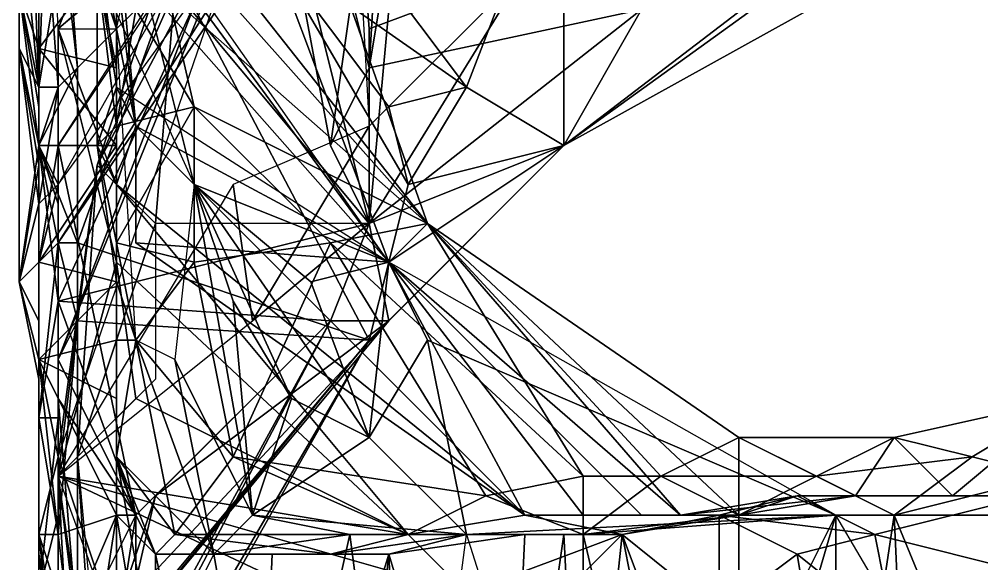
# Model space of a CAD drawing. Header units: metres. Extents: x -3.92 to 4.26, y -4.92 to 4.9.
# Drawn here: x -3.68 to -2.69, y -3.61 to -3.05 of the extents above; entities that cross this region are included whole.
import ezdxf

# ---------------------------------------------------------------- set-up
doc = ezdxf.new("R2010")
doc.units = ezdxf.units.M

msp = doc.modelspace()

# ---------------------------------------------------------------- linework, layer by layer
for points in [[(-3.68, -2.58, 0.1), (-3.66, -3.12, 0.3), (-3.64, -2.56, 0.2)], [(-3.66, -3.12, 0.3), (-3.66, -3.12, 0.38), (-3.64, -2.56, 0.2)], [(-3.66, -3.12, 0.38), (-3.66, -3.12, 0.46), (-3.64, -2.56, 0.2)], [(-3.66, -3.12, 0.46), (-3.62, -2.88, 0.82), (-3.64, -2.56, 0.2)], [(-3.68, -2.58, 0.1), (-3.66, -3.12, 0.18), (-3.66, -3.12, 0.3)], [(-3.68, -2.58, 0.02), (-3.66, -3.12, 0.08), (-3.68, -2.58, 0.1)], [(-3.68, -2.58, -0.2), (-3.66, -3.12, -0.08), (-3.68, -2.58, 0.02)], [(-3.68, -2.58, -0.28), (-3.64, -3.12, -0.24), (-3.68, -2.58, -0.2)], [(-3.68, -2.58, -0.44), (-3.64, -3.12, -0.36), (-3.68, -2.58, -0.28)], [(-3.68, -2.58, -0.52), (-3.64, -3.12, -0.48), (-3.68, -2.58, -0.44)], [(-3.68, -2.58, 0.1), (-3.66, -3.12, 0.08), (-3.66, -3.12, 0.18)], [(-3.68, -2.58, 0.02), (-3.66, -3.12), (-3.66, -3.12, 0.08)], [(-3.66, -3.12, -0.08), (-3.66, -3.12), (-3.68, -2.58, 0.02)], [(-3.68, -2.58, -0.2), (-3.64, -3.12, -0.16), (-3.66, -3.12, -0.08)], [(-3.64, -3.12, -0.24), (-3.64, -3.12, -0.16), (-3.68, -2.58, -0.2)], [(-3.68, -2.58, -0.28), (-3.64, -3.12, -0.36), (-3.64, -3.12, -0.24)], [(-3.68, -2.58, -0.44), (-3.64, -3.12, -0.48), (-3.64, -3.12, -0.36)], [(-3.68, -2.58, -0.52), (-3.62, -3.1, -0.6), (-3.64, -3.12, -0.48)], [(-3.68, -2.58, -0.52), (-3.68, -2.58, -0.6), (-3.62, -3.1, -0.6)], [(-3.68, -2.58, -0.6), (-3.66, -2.58, -0.68), (-3.62, -3.1, -0.6)], [(-3.66, -2.58, -0.68), (-3.52, -3, -0.84), (-3.62, -3.1, -0.6)], [(-3.64, -3.06, 0.82), (-3.66, -2.6, 1.18), (-3.5, -2.7, 0.98)], [(-3.48, -2.64, 1.88), (-3.26, -3.26, 1.84), (-3.58, -2.9, 1.72)], [(-3.56, -2.88, 1.9), (-3.26, -3.26, 1.84), (-3.48, -2.64, 1.88)], [(-3.48, -2.92, 0.76), (-3.64, -3.06, 0.82), (-3.5, -2.7, 0.98)], [(-3.58, -2.9, 1.24), (-3.58, -3.06, 1.22), (-3.5, -2.7, 0.98)], [(-3.32, -3.1, -0.62), (-3.34, -3.02, -0.6), (-3.26, -2.74, -0.34)], [(-3.32, -3.1, -0.62), (-3.26, -2.74, -0.26), (-3.3, -2.76, -0.18)], [(-3.26, -2.74, -0.26), (-3.32, -3.1, -0.62), (-3.26, -2.74, -0.34)], [(-3.36, -3.18, -0.6), (-3.3, -2.76, -0.18), (-3.42, -2.86, -0.08)], [(-3.32, -3.1, -0.62), (-3.3, -2.76, -0.18), (-3.36, -3.18, -0.6)], [(-3.64, -3.22, 0.42), (-3.32, -2.78, 0.5), (-3.64, -3.28, 0.52)], [(-3.3, -2.78, 0.58), (-3.64, -3.28, 0.52), (-3.32, -2.78, 0.5)], [(-3.64, -3.28, 0.52), (-3.3, -2.78, 0.58), (-3.64, -3.06, 0.82)], [(-3.32, -3.06, -0.7), (-3.34, -2.8, -0.54), (-3.32, -3.16, -0.68)], [(-3.34, -2.8, -0.54), (-3.32, -3.06, -0.7), (-3.16, -3, -0.8)], [(-3.32, -3.26, -0.6), (-3.42, -2.86, -0.08), (-3.64, -3.34, -0.24)], [(-3.42, -2.86, -0.08), (-3.64, -3.4, -0.18), (-3.64, -3.34, -0.24)], [(-3.42, -2.86, -0.08), (-3.44, -2.88, 0.08), (-3.64, -3.4, -0.18)], [(-3.6, -3.2, -0.6), (-3.64, -3.5, -0.12), (-3.42, -2.86, -0.08)], [(-3.54, -3.02, -0.6), (-3.6, -3.2, -0.6), (-3.42, -2.86, -0.08)], [(-3.32, -3.26, -0.6), (-3.36, -3.18, -0.6), (-3.42, -2.86, -0.08)], [(-3.22, -3.12, -0.82), (-3.34, -2.96, -0.82), (-3.12, -2.86, -0.88)], [(-3.22, -3.12, -0.82), (-3.12, -2.86, -0.88), (-3.12, -3.18, -0.84)], [(-3.12, -2.86, -0.88), (-2.76, -2.98, -1.2), (-3.12, -3.18, -0.84)], [(-3.62, -2.88, 0.82), (-3.66, -3.12, 0.54), (-3.68, -2.92, 0.86)], [(-3.66, -3.12, 0.46), (-3.66, -3.12, 0.54), (-3.62, -2.88, 0.82)], [(-3.44, -2.88, 0.08), (-3.64, -3.18, 0.24), (-3.64, -3.4, -0.18)], [(-3.44, -2.88, 0.22), (-3.64, -3.18, 0.24), (-3.46, -2.9, 0.3)], [(-3.56, -2.88, 1.9), (-3.5, -3.14, 1.88), (-3.26, -3.26, 1.84)], [(-3.56, -2.88, 1.9), (-3.56, -3.04, 1.9), (-3.5, -3.14, 1.88)], [(-3.46, -2.9, 0.3), (-3.64, -3.06, 0.82), (-3.48, -2.92, 0.76)], [(-3.46, -2.9, 0.3), (-3.64, -3.22, 0.42), (-3.64, -3.06, 0.82)], [(-3.26, -3.26, 1.84), (-3.6, -2.96, 1.66), (-3.58, -2.9, 1.72)], [(-3.58, -2.9, 1.72), (-3.6, -3, 1.74), (-3.5, -3.22, 1.86)], [(-3.58, -2.9, 1.24), (-3.58, -3, 1.28), (-3.58, -3.06, 1.22)], [(-3.3, -3.3, 1.78), (-3.58, -2.9, 1.72), (-3.5, -3.22, 1.86)], [(-3.66, -3.12, 0.54), (-3.66, -3.12, 0.62), (-3.68, -2.92, 0.86)], [(-3.66, -3.12, 0.62), (-3.66, -3.12, 0.7), (-3.68, -2.92, 0.86)], [(-3.68, -2.92, 0.86), (-3.66, -3.12, 0.7), (-3.68, -3.02, 0.88)], [(-3.68, -3.02, 1.12), (-3.66, -3.08, 1.18), (-3.66, -2.92, 1.18)], [(-3.66, -2.92, 1.18), (-3.66, -3.08, 1.18), (-3.6, -3, 1.4)], [(-3.12, -3.18, -0.84), (-2.78, -2.92, -0.78), (-3.04, -3.04, -0.8)], [(-3.12, -3.18, -0.84), (-2.76, -2.92, -0.86), (-2.78, -2.92, -0.78)], [(-3.12, -3.18, -0.84), (-2.76, -2.98, -1.2), (-2.76, -2.92, -0.86)], [(-3.58, -2.94, 1.34), (-3.56, -3.16, 1.28), (-3.58, -3, 1.28)], [(-3.58, -2.94, 1.34), (-3.58, -3.12, 1.64), (-3.56, -3.16, 1.28)], [(-3.6, -3, 1.4), (-3.58, -3.06, 1.5), (-3.6, -2.96, 1.52)], [(-3.6, -2.96, 1.52), (-3.58, -3.06, 1.58), (-3.6, -2.96, 1.66)], [(-3.58, -3.06, 1.5), (-3.58, -3.06, 1.58), (-3.6, -2.96, 1.52)], [(-3.58, -3.06, 1.58), (-3.58, -3.12, 1.64), (-3.6, -2.96, 1.66)], [(-3.26, -3.26, 1.84), (-3.3, -3.3, 1.78), (-3.6, -2.96, 1.66)], [(-3.42, -2.98, -0.84), (-3.34, -2.96, -0.82), (-3.22, -3.12, -0.82)], [(-3.68, -2.98, 1.02), (-3.68, -3.08, 1.06), (-3.68, -3.02, 1.12)], [(-3.68, -3.02, 0.88), (-3.68, -3.08, 0.96), (-3.68, -2.98, 1.02)], [(-3.68, -2.98, 1.02), (-3.68, -3.08, 0.96), (-3.68, -3.08, 1.06)], [(-3.42, -2.98, -0.84), (-3.3, -3.3, -0.86), (-3.52, -3, -0.84)], [(-3.42, -2.98, -0.84), (-3.28, -3.22, -0.84), (-3.3, -3.3, -0.86)], [(-3.42, -2.98, -0.84), (-3.3, -3.14, -0.82), (-3.28, -3.22, -0.84)], [(-3.3, -3.14, -0.82), (-3.42, -2.98, -0.84), (-3.22, -3.12, -0.82)], [(-3.66, -3.08, 1.18), (-3.58, -3.1, 1.4), (-3.6, -3, 1.4)], [(-3.52, -3, -0.84), (-3.62, -3.28, -0.62), (-3.62, -3.1, -0.6)], [(-3.52, -3, -0.84), (-3.32, -3.38, -0.86), (-3.62, -3.28, -0.62)], [(-3.6, -3, 1.4), (-3.58, -3.16, 1.46), (-3.58, -3.06, 1.5)], [(-3.58, -3.1, 1.4), (-3.58, -3.16, 1.46), (-3.6, -3, 1.4)], [(-3.6, -3, 1.74), (-3.6, -3.18, 1.78), (-3.6, -3, 1.84)], [(-3.6, -3, 1.84), (-3.58, -3.16, 1.86), (-3.56, -3.04, 1.9)], [(-3.6, -3.18, 1.78), (-3.58, -3.16, 1.86), (-3.6, -3, 1.84)], [(-3.6, -3, 1.74), (-3.58, -3.12, 1.64), (-3.6, -3.18, 1.78)], [(-3.58, -3, 1.28), (-3.56, -3.16, 1.28), (-3.58, -3.06, 1.22)], [(-3.52, -3, -0.84), (-3.3, -3.3, -0.86), (-3.32, -3.38, -0.86)], [(-3.3, -3.04, -0.8), (-3.16, -3, -0.8), (-3.32, -3.26, -0.78)], [(-3.16, -3, -0.8), (-3.32, -3.26, -0.7), (-3.32, -3.26, -0.78)], [(-3.16, -3, -0.8), (-3.32, -3.16, -0.68), (-3.32, -3.26, -0.7)], [(-3.16, -3, -0.8), (-3.32, -3.06, -0.7), (-3.32, -3.16, -0.68)], [(-3.66, -3.12, 0.7), (-3.66, -3.14, 0.8), (-3.68, -3.02, 0.88)], [(-3.68, -3.08, 1.06), (-3.66, -3.18, 1.16), (-3.68, -3.02, 1.12)], [(-3.68, -3.02, 0.88), (-3.66, -3.12, 0.88), (-3.68, -3.08, 0.96)], [(-3.66, -3.14, 0.8), (-3.66, -3.12, 0.88), (-3.68, -3.02, 0.88)], [(-3.68, -3.02, 1.12), (-3.66, -3.18, 1.16), (-3.66, -3.08, 1.18)], [(-3.52, -3.02, -0.76), (-3.6, -3.2, -0.6), (-3.54, -3.02, -0.6)], [(-3.52, -3.02, -0.76), (-3.54, -3.26, -0.62), (-3.6, -3.2, -0.6)], [(-3.52, -3.02, -0.76), (-3.32, -3.26, -0.78), (-3.54, -3.26, -0.62)], [(-3.52, -3.02, -0.76), (-3.3, -3.04, -0.8), (-3.32, -3.26, -0.78)], [(-3.04, -3.04, -0.8), (-3.34, -3.02, -0.6), (-3.32, -3.1, -0.62)], [(-3.56, -3.04, 1.9), (-3.58, -3.16, 1.86), (-3.5, -3.14, 1.88)], [(-3.12, -3.18, -0.84), (-3.04, -3.04, -0.8), (-3.32, -3.26, -0.6)], [(-3.04, -3.04, -0.8), (-3.32, -3.1, -0.62), (-3.32, -3.26, -0.6)], [(-3.64, -3.28, 0.52), (-3.64, -3.06, 0.82), (-3.64, -3.52, 0.94)], [(-3.64, -3.06, 0.82), (-3.58, -3.3, 1.2), (-3.64, -3.52, 0.94)], [(-3.64, -3.06, 0.82), (-3.58, -3.22, 1.2), (-3.58, -3.3, 1.2)], [(-3.64, -3.06, 0.82), (-3.58, -3.06, 1.22), (-3.58, -3.22, 1.2)], [(-3.58, -3.06, 1.5), (-3.58, -3.16, 1.54), (-3.58, -3.06, 1.58)], [(-3.58, -3.16, 1.54), (-3.58, -3.12, 1.64), (-3.58, -3.06, 1.58)], [(-3.58, -3.06, 1.5), (-3.58, -3.16, 1.46), (-3.58, -3.16, 1.54)], [(-3.56, -3.16, 1.28), (-3.58, -3.22, 1.2), (-3.58, -3.06, 1.22)], [(-3.56, -3.38, 1.34), (-3.58, -3.06, 1.22), (-3.58, -3.38, 1.26)], [(-3.68, -3.08, 0.96), (-3.66, -3.2, 1.02), (-3.68, -3.08, 1.06)], [(-3.68, -3.08, 1.06), (-3.66, -3.24, 1.1), (-3.66, -3.18, 1.16)], [(-3.66, -3.2, 1.02), (-3.66, -3.24, 1.1), (-3.68, -3.08, 1.06)], [(-3.68, -3.08, 0.96), (-3.68, -3.32, 0.98), (-3.66, -3.2, 1.02)], [(-3.68, -3.08, 0.96), (-3.66, -3.18, 0.94), (-3.68, -3.32, 0.98)], [(-3.66, -3.12, 0.88), (-3.66, -3.2, 0.86), (-3.68, -3.08, 0.96)], [(-3.66, -3.2, 0.86), (-3.66, -3.18, 0.94), (-3.68, -3.08, 0.96)], [(-3.66, -3.18, 1.16), (-3.58, -3.18, 1.38), (-3.66, -3.08, 1.18)], [(-3.58, -3.18, 1.38), (-3.58, -3.1, 1.4), (-3.66, -3.08, 1.18)], [(-3.64, -3.12, -0.48), (-3.62, -3.1, -0.6), (-3.66, -3.18, -0.54)], [(-3.62, -3.1, -0.6), (-3.62, -3.28, -0.62), (-3.66, -3.18, -0.54)], [(-3.58, -3.1, 1.4), (-3.58, -3.18, 1.38), (-3.58, -3.16, 1.46)], [(-3.32, -3.1, -0.62), (-3.36, -3.18, -0.6), (-3.32, -3.26, -0.6)], [(-3.66, -3.12, 0.3), (-3.66, -3.24, 0.32), (-3.66, -3.12, 0.38)], [(-3.66, -3.12, 0.18), (-3.66, -3.24, 0.16), (-3.66, -3.12, 0.3)], [(-3.66, -3.12, 0.08), (-3.66, -3.24, 0.16), (-3.66, -3.12, 0.18)], [(-3.66, -3.12, 0.08), (-3.66, -3.24, 0.08), (-3.66, -3.24, 0.16)], [(-3.66, -3.12, -0.08), (-3.66, -3.24, -0.1), (-3.66, -3.12)], [(-3.64, -3.12, -0.48), (-3.66, -3.18, -0.54), (-3.64, -3.12, -0.36)], [(-3.66, -3.12, 0.38), (-3.66, -3.3, 0.44), (-3.66, -3.12, 0.46)], [(-3.66, -3.24, 0.32), (-3.66, -3.3, 0.44), (-3.66, -3.12, 0.38)], [(-3.66, -3.12, 0.3), (-3.66, -3.24, 0.16), (-3.66, -3.24, 0.32)], [(-3.66, -3.12, 0.08), (-3.66, -3.12), (-3.66, -3.24, 0.08)], [(-3.66, -3.12), (-3.66, -3.3), (-3.66, -3.24, 0.08)], [(-3.66, -3.24, -0.1), (-3.66, -3.3), (-3.66, -3.12)], [(-3.66, -3.12, -0.08), (-3.64, -3.12, -0.24), (-3.66, -3.24, -0.1)], [(-3.66, -3.18, -0.54), (-3.64, -3.22, -0.38), (-3.64, -3.12, -0.36)], [(-3.66, -3.12, 0.46), (-3.66, -3.24, 0.6), (-3.66, -3.12, 0.54)], [(-3.66, -3.3, 0.44), (-3.66, -3.24, 0.6), (-3.66, -3.12, 0.46)], [(-3.66, -3.12, -0.08), (-3.64, -3.12, -0.16), (-3.64, -3.12, -0.24)], [(-3.64, -3.22, -0.22), (-3.66, -3.24, -0.1), (-3.64, -3.12, -0.24)], [(-3.66, -3.12, 0.54), (-3.66, -3.24, 0.6), (-3.66, -3.12, 0.62)], [(-3.66, -3.24, 0.6), (-3.66, -3.24, 0.7), (-3.66, -3.12, 0.62)], [(-3.66, -3.12, 0.62), (-3.66, -3.24, 0.7), (-3.66, -3.12, 0.7)], [(-3.66, -3.24, 0.7), (-3.66, -3.14, 0.8), (-3.66, -3.12, 0.7)], [(-3.66, -3.14, 0.8), (-3.66, -3.2, 0.86), (-3.66, -3.12, 0.88)], [(-3.64, -3.12, -0.36), (-3.64, -3.18, -0.3), (-3.64, -3.12, -0.24)], [(-3.64, -3.18, -0.3), (-3.64, -3.22, -0.22), (-3.64, -3.12, -0.24)], [(-3.64, -3.12, -0.36), (-3.64, -3.22, -0.38), (-3.64, -3.18, -0.3)], [(-3.58, -3.18, 1.7), (-3.6, -3.18, 1.78), (-3.58, -3.12, 1.64)], [(-3.58, -3.16, 1.54), (-3.58, -3.22, 1.6), (-3.58, -3.12, 1.64)], [(-3.58, -3.22, 1.6), (-3.58, -3.18, 1.7), (-3.58, -3.12, 1.64)], [(-3.58, -3.12, 1.64), (-3.3, -3.3, 1.78), (-3.56, -3.16, 1.28)], [(-3.28, -3.22, -0.84), (-3.3, -3.14, -0.82), (-3.22, -3.12, -0.82)], [(-3.28, -3.22, -0.84), (-3.22, -3.12, -0.82), (-3.12, -3.18, -0.84)], [(-3.66, -3.24, 0.7), (-3.66, -3.24, 0.78), (-3.66, -3.14, 0.8)], [(-3.66, -3.24, 0.78), (-3.66, -3.2, 0.86), (-3.66, -3.14, 0.8)], [(-3.58, -3.16, 1.86), (-3.58, -3.28, 1.86), (-3.5, -3.14, 1.88)], [(-3.58, -3.28, 1.86), (-3.5, -3.3, 1.88), (-3.5, -3.14, 1.88)], [(-3.5, -3.14, 1.88), (-3.36, -3.28, 1.88), (-3.26, -3.26, 1.84)], [(-3.5, -3.14, 1.88), (-3.5, -3.3, 1.88), (-3.36, -3.28, 1.88)], [(-3.6, -3.18, 1.78), (-3.58, -3.28, 1.86), (-3.58, -3.16, 1.86)], [(-3.58, -3.16, 1.46), (-3.58, -3.24, 1.52), (-3.58, -3.16, 1.54)], [(-3.58, -3.18, 1.38), (-3.58, -3.32, 1.42), (-3.58, -3.16, 1.46)], [(-3.58, -3.16, 1.54), (-3.58, -3.24, 1.52), (-3.58, -3.22, 1.6)], [(-3.58, -3.16, 1.46), (-3.58, -3.32, 1.42), (-3.58, -3.24, 1.52)], [(-3.56, -3.16, 1.28), (-3.16, -3.56, 1.34), (-3.58, -3.22, 1.2)], [(-3.3, -3.3, 1.78), (-3.56, -3.28, 1.34), (-3.56, -3.16, 1.28)], [(-3.16, -3.56, 1.34), (-3.56, -3.16, 1.28), (-3.56, -3.28, 1.34)], [(-3.32, -3.16, -0.68), (-3.46, -3.22, -0.62), (-3.44, -3.36, -0.6)], [(-3.32, -3.26, -0.7), (-3.32, -3.16, -0.68), (-3.44, -3.36, -0.6)], [(-3.66, -3.2, 0.86), (-3.68, -3.32, 0.98), (-3.66, -3.18, 0.94)], [(-3.66, -3.18, -0.54), (-3.64, -3.24, -0.46), (-3.64, -3.22, -0.38)], [(-3.64, -3.18, -0.3), (-3.66, -3.3, -0.16), (-3.64, -3.22, -0.22)], [(-3.64, -3.18, -0.3), (-3.64, -3.28, -0.32), (-3.66, -3.3, -0.16)], [(-3.66, -3.18, -0.54), (-3.64, -3.34, -0.46), (-3.64, -3.24, -0.46)], [(-3.66, -3.18, -0.54), (-3.64, -3.28, -0.54), (-3.64, -3.34, -0.46)], [(-3.62, -3.28, -0.62), (-3.64, -3.28, -0.54), (-3.66, -3.18, -0.54)], [(-3.66, -3.18, 1.16), (-3.66, -3.3, 1.16), (-3.58, -3.18, 1.38)], [(-3.66, -3.24, 1.1), (-3.66, -3.3, 1.16), (-3.66, -3.18, 1.16)], [(-3.66, -3.3, 1.16), (-3.58, -3.32, 1.42), (-3.58, -3.18, 1.38)], [(-3.64, -3.22, -0.38), (-3.64, -3.28, -0.32), (-3.64, -3.18, -0.3)], [(-3.64, -3.4, -0.18), (-3.64, -3.18, 0.24), (-3.56, -3.56, -0.1)], [(-3.64, -3.18, 0.24), (-3.64, -3.44, 0.36), (-3.56, -3.56, -0.1)], [(-3.64, -3.18, 0.24), (-3.64, -3.22, 0.42), (-3.64, -3.44, 0.36)], [(-3.58, -3.18, 1.7), (-3.58, -3.22, 1.6), (-3.6, -3.18, 1.78)], [(-3.58, -3.22, 1.6), (-3.58, -3.28, 1.66), (-3.6, -3.18, 1.78)], [(-3.6, -3.18, 1.78), (-3.58, -3.32, 1.78), (-3.58, -3.28, 1.86)], [(-3.58, -3.28, 1.66), (-3.58, -3.32, 1.78), (-3.6, -3.18, 1.78)], [(-3.3, -3.3, -0.86), (-3.12, -3.18, -0.84), (-3.32, -3.38, -0.86)], [(-3.12, -3.18, -0.84), (-3.3, -3.36, -0.74), (-3.32, -3.38, -0.86)], [(-3.12, -3.18, -0.84), (-3.32, -3.26, -0.6), (-3.3, -3.36, -0.66)], [(-3.3, -3.3, -0.86), (-3.28, -3.22, -0.84), (-3.12, -3.18, -0.84)], [(-3.12, -3.18, -0.84), (-3.3, -3.36, -0.66), (-3.3, -3.36, -0.74)], [(-3.66, -3.2, 1.02), (-3.68, -3.32, 0.98), (-3.66, -3.24, 1.1)], [(-3.66, -3.2, 0.86), (-3.66, -3.3, 0.86), (-3.68, -3.32, 0.98)], [(-3.66, -3.24, 0.78), (-3.66, -3.3, 0.86), (-3.66, -3.2, 0.86)], [(-3.6, -3.2, -0.6), (-3.64, -3.52, -0.22), (-3.64, -3.5, -0.12)], [(-3.6, -3.2, -0.6), (-3.64, -3.52, -0.34), (-3.64, -3.52, -0.22)], [(-3.62, -3.5, -0.58), (-3.64, -3.52, -0.34), (-3.6, -3.2, -0.6)], [(-3.54, -3.26, -0.62), (-3.62, -3.5, -0.58), (-3.6, -3.2, -0.6)], [(-3.66, -3.24, -0.1), (-3.64, -3.22, -0.22), (-3.66, -3.3, -0.16)], [(-3.64, -3.22, -0.38), (-3.64, -3.34, -0.38), (-3.64, -3.28, -0.32)], [(-3.64, -3.24, -0.46), (-3.64, -3.34, -0.38), (-3.64, -3.22, -0.38)], [(-3.64, -3.22, 0.42), (-3.64, -3.28, 0.52), (-3.64, -3.44, 0.36)], [(-3.46, -3.22, -0.62), (-3.64, -3.52, -0.22), (-3.44, -3.36, -0.6)], [(-3.58, -3.24, 1.52), (-3.58, -3.32, 1.56), (-3.58, -3.22, 1.6)], [(-3.58, -3.32, 1.56), (-3.58, -3.28, 1.66), (-3.58, -3.22, 1.6)], [(-3.16, -3.56, 1.34), (-3.28, -3.58, 1.3), (-3.58, -3.22, 1.2)], [(-3.28, -3.58, 1.3), (-3.58, -3.3, 1.2), (-3.58, -3.22, 1.2)], [(-3.44, -3.56, 1.84), (-3.5, -3.22, 1.86), (-3.52, -3.4, 1.78)], [(-3.38, -3.32, 1.8), (-3.5, -3.22, 1.86), (-3.32, -3.48, 1.84)], [(-3.3, -3.3, 1.78), (-3.5, -3.22, 1.86), (-3.38, -3.32, 1.8)], [(-3.32, -3.48, 1.84), (-3.5, -3.22, 1.86), (-3.4, -3.44, 1.82)], [(-3.5, -3.22, 1.86), (-3.46, -3.34, 1.82), (-3.4, -3.44, 1.82)], [(-3.46, -3.34, 1.82), (-3.5, -3.22, 1.86), (-3.44, -3.56, 1.84)], [(-3.66, -3.24, 1.1), (-3.68, -3.32, 0.98), (-3.66, -3.3, 1.16)], [(-3.66, -3.24, 0.32), (-3.66, -3.36, 0.38), (-3.66, -3.3, 0.44)], [(-3.66, -3.24, 0.16), (-3.66, -3.3, 0.24), (-3.66, -3.24, 0.32)], [(-3.66, -3.24, 0.08), (-3.66, -3.4, 0.12), (-3.66, -3.24, 0.16)], [(-3.66, -3.24, -0.1), (-3.66, -3.3, -0.16), (-3.66, -3.3)], [(-3.66, -3.3, 0.44), (-3.66, -3.36, 0.52), (-3.66, -3.24, 0.6)], [(-3.66, -3.24, 0.32), (-3.66, -3.3, 0.24), (-3.66, -3.36, 0.38)], [(-3.66, -3.24, 0.16), (-3.66, -3.4, 0.12), (-3.66, -3.3, 0.24)], [(-3.66, -3.24, 0.08), (-3.66, -3.3), (-3.66, -3.4, 0.12)], [(-3.66, -3.36, 0.52), (-3.66, -3.34, 0.6), (-3.66, -3.24, 0.6)], [(-3.66, -3.24, 0.6), (-3.66, -3.34, 0.6), (-3.66, -3.24, 0.7)], [(-3.66, -3.34, 0.6), (-3.66, -3.36, 0.68), (-3.66, -3.24, 0.7)], [(-3.66, -3.24, 0.7), (-3.66, -3.34, 0.76), (-3.66, -3.24, 0.78)], [(-3.66, -3.36, 0.68), (-3.66, -3.34, 0.76), (-3.66, -3.24, 0.7)], [(-3.66, -3.24, 0.78), (-3.66, -3.34, 0.76), (-3.66, -3.3, 0.86)], [(-3.64, -3.24, -0.46), (-3.64, -3.34, -0.46), (-3.64, -3.34, -0.38)], [(-3.58, -3.32, 1.42), (-3.58, -3.32, 1.56), (-3.58, -3.24, 1.52)], [(-3.32, -3.26, -0.6), (-3.64, -3.34, -0.24), (-3.36, -3.36, -0.6)], [(-3.54, -3.26, -0.62), (-3.54, -3.42, -0.6), (-3.62, -3.5, -0.58)], [(-3.32, -3.26, -0.7), (-3.44, -3.36, -0.6), (-3.32, -3.26, -0.78)], [(-3.32, -3.26, -0.6), (-3.36, -3.36, -0.6), (-3.3, -3.36, -0.66)], [(-3.36, -3.28, 1.88), (-3.1, -3.52, 1.88), (-3.26, -3.26, 1.84)], [(-3.26, -3.26, 1.84), (-3, -3.56, 1.56), (-3.3, -3.3, 1.78)], [(-3.26, -3.26, 1.84), (-2.94, -3.56, 1.62), (-3, -3.56, 1.56)], [(-3.1, -3.52, 1.88), (-3.02, -3.52, 1.88), (-3.26, -3.26, 1.84)], [(-3.26, -3.26, 1.84), (-2.94, -3.48, 1.84), (-2.94, -3.56, 1.62)], [(-3.02, -3.52, 1.88), (-2.94, -3.48, 1.84), (-3.26, -3.26, 1.84)], [(-3.64, -3.28, -0.32), (-3.66, -3.46, -0.28), (-3.66, -3.3, -0.16)], [(-3.64, -3.28, -0.32), (-3.64, -3.34, -0.38), (-3.66, -3.46, -0.28)], [(-3.62, -3.28, -0.62), (-3.62, -3.36, -0.62), (-3.64, -3.28, -0.54)], [(-3.64, -3.28, -0.54), (-3.64, -3.4, -0.54), (-3.64, -3.34, -0.46)], [(-3.62, -3.36, -0.62), (-3.64, -3.4, -0.54), (-3.64, -3.28, -0.54)], [(-3.64, -3.44, 0.36), (-3.64, -3.28, 0.52), (-3.64, -3.52, 0.94)], [(-3.32, -3.38, -0.86), (-3.62, -3.36, -0.62), (-3.62, -3.28, -0.62)], [(-3.58, -3.32, 1.56), (-3.58, -3.38, 1.62), (-3.58, -3.28, 1.66)], [(-3.58, -3.28, 1.86), (-3.56, -3.38, 1.86), (-3.5, -3.3, 1.88)], [(-3.58, -3.28, 1.66), (-3.58, -3.38, 1.72), (-3.58, -3.32, 1.78)], [(-3.58, -3.38, 1.62), (-3.58, -3.38, 1.72), (-3.58, -3.28, 1.66)], [(-3.58, -3.28, 1.86), (-3.58, -3.32, 1.78), (-3.56, -3.38, 1.86)], [(-3.3, -3.3, 1.78), (-3.16, -3.56, 1.48), (-3.56, -3.28, 1.34)], [(-3.16, -3.56, 1.34), (-3.56, -3.28, 1.34), (-3.16, -3.56, 1.48)], [(-3.5, -3.3, 1.88), (-3.46, -3.5, 1.9), (-3.36, -3.28, 1.88)], [(-3.36, -3.28, 1.88), (-3.46, -3.5, 1.9), (-3.2, -3.54, 1.88)], [(-3.36, -3.28, 1.88), (-3.2, -3.54, 1.88), (-3.1, -3.52, 1.88)], [(-3.66, -3.3, 0.86), (-3.66, -3.4, 0.84), (-3.68, -3.32, 0.98)], [(-3.68, -3.32, 0.98), (-3.66, -3.36, 1.1), (-3.66, -3.3, 1.16)], [(-3.66, -3.36, 0.38), (-3.66, -3.36, 0.52), (-3.66, -3.3, 0.44)], [(-3.66, -3.3, 0.24), (-3.66, -3.46, 0.28), (-3.66, -3.36, 0.38)], [(-3.66, -3.4, 0.12), (-3.66, -3.4, 0.2), (-3.66, -3.3, 0.24)], [(-3.66, -3.3), (-3.66, -3.4, 0.02), (-3.66, -3.4, 0.12)], [(-3.66, -3.3, -0.16), (-3.66, -3.4, -0.1), (-3.66, -3.3)], [(-3.66, -3.3, 0.24), (-3.66, -3.4, 0.2), (-3.66, -3.46, 0.28)], [(-3.66, -3.3), (-3.66, -3.4, -0.1), (-3.66, -3.4, 0.02)], [(-3.66, -3.3, -0.16), (-3.66, -3.46, -0.28), (-3.66, -3.4, -0.1)], [(-3.66, -3.34, 0.76), (-3.66, -3.4, 0.84), (-3.66, -3.3, 0.86)], [(-3.66, -3.3, 1.16), (-3.66, -3.4, 1.18), (-3.58, -3.32, 1.42)], [(-3.66, -3.36, 1.1), (-3.66, -3.4, 1.18), (-3.66, -3.3, 1.16)], [(-3.58, -3.3, 1.2), (-3.56, -3.44, 1.2), (-3.64, -3.52, 0.94)], [(-3.28, -3.58, 1.3), (-3.56, -3.44, 1.2), (-3.58, -3.3, 1.2)], [(-3.56, -3.38, 1.86), (-3.46, -3.5, 1.9), (-3.5, -3.3, 1.88)], [(-3.3, -3.3, 1.78), (-3.38, -3.32, 1.8), (-3.32, -3.48, 1.84)], [(-3.3, -3.3, 1.78), (-3.32, -3.48, 1.84), (-3.26, -3.38, 1.78)], [(-3, -3.56, 1.56), (-3.04, -3.56, 1.48), (-3.3, -3.3, 1.78)], [(-3.04, -3.56, 1.48), (-3.1, -3.56, 1.42), (-3.3, -3.3, 1.78)], [(-3.1, -3.56, 1.42), (-3.16, -3.56, 1.48), (-3.3, -3.3, 1.78)], [(-2.84, -3.56, 1.5), (-3.3, -3.3, 1.78), (-3.26, -3.38, 1.78)], [(-3.66, -3.4, 0.84), (-3.66, -3.42, 0.92), (-3.68, -3.32, 0.98)], [(-3.68, -3.32, 0.98), (-3.66, -3.42, 1.02), (-3.66, -3.36, 1.1)], [(-3.66, -3.42, 0.92), (-3.66, -3.42, 1.02), (-3.68, -3.32, 0.98)], [(-3.66, -3.4, 1.18), (-3.58, -3.38, 1.48), (-3.58, -3.32, 1.42)], [(-3.58, -3.32, 1.42), (-3.58, -3.38, 1.48), (-3.58, -3.32, 1.56)], [(-3.58, -3.38, 1.48), (-3.58, -3.44, 1.56), (-3.58, -3.32, 1.56)], [(-3.58, -3.32, 1.56), (-3.58, -3.44, 1.56), (-3.58, -3.38, 1.62)], [(-3.58, -3.32, 1.78), (-3.58, -3.5, 1.78), (-3.56, -3.38, 1.86)], [(-3.58, -3.38, 1.72), (-3.58, -3.5, 1.78), (-3.58, -3.32, 1.78)], [(-3.64, -3.34, -0.38), (-3.64, -3.46, -0.4), (-3.66, -3.46, -0.28)], [(-3.66, -3.36, 0.52), (-3.66, -3.42, 0.58), (-3.66, -3.34, 0.6)], [(-3.66, -3.36, 0.68), (-3.66, -3.46, 0.7), (-3.66, -3.34, 0.76)], [(-3.66, -3.34, 0.6), (-3.66, -3.42, 0.58), (-3.66, -3.36, 0.68)], [(-3.66, -3.34, 0.76), (-3.66, -3.46, 0.78), (-3.66, -3.4, 0.84)], [(-3.66, -3.46, 0.7), (-3.66, -3.46, 0.78), (-3.66, -3.34, 0.76)], [(-3.64, -3.34, -0.46), (-3.64, -3.46, -0.4), (-3.64, -3.34, -0.38)], [(-3.64, -3.34, -0.46), (-3.64, -3.46, -0.48), (-3.64, -3.46, -0.4)], [(-3.64, -3.34, -0.46), (-3.64, -3.4, -0.54), (-3.64, -3.46, -0.48)], [(-3.64, -3.34, -0.24), (-3.56, -3.56, -0.1), (-3.36, -3.36, -0.6)], [(-3.64, -3.34, -0.24), (-3.64, -3.4, -0.18), (-3.56, -3.56, -0.1)], [(-3.4, -3.44, 1.82), (-3.46, -3.34, 1.82), (-3.44, -3.56, 1.84)], [(-3.66, -3.36, 0.38), (-3.66, -3.46, 0.44), (-3.66, -3.36, 0.52)], [(-3.66, -3.46, 0.44), (-3.66, -3.48, 0.52), (-3.66, -3.36, 0.52)], [(-3.66, -3.36, 0.38), (-3.66, -3.46, 0.28), (-3.66, -3.46, 0.44)], [(-3.66, -3.48, 0.52), (-3.66, -3.42, 0.58), (-3.66, -3.36, 0.52)], [(-3.66, -3.42, 0.58), (-3.66, -3.46, 0.7), (-3.66, -3.36, 0.68)], [(-3.66, -3.36, 1.1), (-3.66, -3.46, 1.12), (-3.66, -3.4, 1.18)], [(-3.66, -3.36, 1.1), (-3.66, -3.42, 1.02), (-3.66, -3.46, 1.12)], [(-3.62, -3.36, -0.62), (-3.64, -3.58, -0.6), (-3.64, -3.4, -0.54)], [(-3.62, -3.36, -0.62), (-3.62, -3.74, -0.9), (-3.64, -3.58, -0.6)], [(-3.32, -3.38, -0.86), (-3.62, -3.74, -0.98), (-3.62, -3.36, -0.62)], [(-3.62, -3.74, -0.98), (-3.62, -3.74, -0.9), (-3.62, -3.36, -0.62)], [(-3.3, -3.36, -0.74), (-3.6, -3.72, -0.68), (-3.32, -3.38, -0.86)], [(-3.3, -3.36, -0.74), (-3.58, -3.66, -0.62), (-3.6, -3.72, -0.68)], [(-3.54, -3.54, -0.6), (-3.36, -3.36, -0.6), (-3.6, -3.8, -0.42)], [(-3.36, -3.36, -0.6), (-3.56, -3.74, -0.18), (-3.6, -3.8, -0.42)], [(-3.3, -3.36, -0.66), (-3.58, -3.66, -0.62), (-3.3, -3.36, -0.74)], [(-3.3, -3.36, -0.66), (-3.54, -3.54, -0.6), (-3.58, -3.66, -0.62)], [(-3.36, -3.36, -0.6), (-3.56, -3.56, -0.1), (-3.56, -3.74, -0.18)], [(-3.3, -3.36, -0.66), (-3.36, -3.36, -0.6), (-3.54, -3.54, -0.6)], [(-3.66, -3.4, 1.18), (-3.58, -3.44, 1.4), (-3.58, -3.38, 1.48)], [(-3.32, -3.38, -0.86), (-3.58, -3.84, -1.2), (-3.62, -3.74, -0.98)], [(-3.6, -3.72, -0.68), (-3.62, -3.74, -0.82), (-3.32, -3.38, -0.86)], [(-3.62, -3.74, -0.82), (-3.6, -3.86, -0.9), (-3.32, -3.38, -0.86)], [(-3.6, -3.86, -0.9), (-3.58, -3.84, -1.2), (-3.32, -3.38, -0.86)], [(-3.58, -3.44, 1.4), (-3.58, -3.44, 1.56), (-3.58, -3.38, 1.48)], [(-3.58, -3.38, 1.62), (-3.58, -3.5, 1.62), (-3.58, -3.38, 1.72)], [(-3.58, -3.44, 1.56), (-3.58, -3.5, 1.62), (-3.58, -3.38, 1.62)], [(-3.58, -3.38, 1.72), (-3.58, -3.5, 1.62), (-3.58, -3.5, 1.78)], [(-3.56, -3.38, 1.86), (-3.58, -3.5, 1.78), (-3.52, -3.58, 1.84)], [(-3.56, -3.38, 1.34), (-3.58, -3.5, 1.3), (-3.48, -3.6, 1.62)], [(-3.56, -3.38, 1.34), (-3.58, -3.38, 1.26), (-3.58, -3.5, 1.3)], [(-3.58, -3.38, 1.26), (-3.58, -3.52, 1.2), (-3.58, -3.5, 1.3)], [(-3.56, -3.38, 1.86), (-3.52, -3.58, 1.84), (-3.46, -3.5, 1.9)], [(-3.52, -3.4, 1.78), (-3.56, -3.38, 1.34), (-3.48, -3.6, 1.62)], [(-3.26, -3.38, 1.78), (-3.32, -3.48, 1.84), (-3.22, -3.58, 1.68)], [(-2.84, -3.56, 1.5), (-3.26, -3.38, 1.78), (-3.22, -3.58, 1.68)], [(-3.66, -3.4, 0.2), (-3.66, -3.52, 0.16), (-3.66, -3.46, 0.28)], [(-3.66, -3.4, 0.12), (-3.66, -3.52, 0.16), (-3.66, -3.4, 0.2)], [(-3.66, -3.4, 0.12), (-3.66, -3.4, 0.02), (-3.66, -3.52, 0.16)], [(-3.66, -3.4, 0.02), (-3.66, -3.58, 0.1), (-3.66, -3.52, 0.16)], [(-3.66, -3.4, -0.1), (-3.66, -3.58, -0.14), (-3.66, -3.4, 0.02)], [(-3.66, -3.4, 0.02), (-3.64, -3.5), (-3.66, -3.58, 0.1)], [(-3.66, -3.58, -0.14), (-3.64, -3.5), (-3.66, -3.4, 0.02)], [(-3.66, -3.4, -0.1), (-3.66, -3.46, -0.28), (-3.66, -3.58, -0.14)], [(-3.66, -3.46, 0.78), (-3.66, -3.42, 0.92), (-3.66, -3.4, 0.84)], [(-3.66, -3.46, 1.12), (-3.64, -3.58, 1.18), (-3.66, -3.4, 1.18)], [(-3.66, -3.4, 1.18), (-3.58, -3.56, 1.38), (-3.58, -3.44, 1.4)], [(-3.64, -3.58, 1.18), (-3.58, -3.56, 1.38), (-3.66, -3.4, 1.18)], [(-3.64, -3.4, -0.54), (-3.64, -3.58, -0.6), (-3.64, -3.46, -0.48)], [(-3.44, -3.56, 1.84), (-3.52, -3.4, 1.78), (-3.48, -3.6, 1.62)], [(-3.66, -3.48, 0.52), (-3.66, -3.52, 0.62), (-3.66, -3.42, 0.58)], [(-3.66, -3.42, 0.58), (-3.66, -3.52, 0.62), (-3.66, -3.46, 0.7)], [(-3.66, -3.46, 0.78), (-3.66, -3.58, 0.88), (-3.66, -3.42, 0.92)], [(-3.66, -3.42, 0.92), (-3.66, -3.58, 1), (-3.66, -3.42, 1.02)], [(-3.66, -3.58, 0.88), (-3.66, -3.58, 1), (-3.66, -3.42, 0.92)], [(-3.66, -3.42, 1.02), (-3.66, -3.58, 1), (-3.66, -3.46, 1.12)], [(-3.56, -3.56, -0.1), (-3.64, -3.44, 0.36), (-3.62, -3.68, 0.34)], [(-3.64, -3.44, 0.36), (-3.64, -3.52, 0.94), (-3.62, -3.68, 0.34)], [(-3.28, -3.58, 1.3), (-3.64, -3.52, 0.94), (-3.56, -3.44, 1.2)], [(-3.58, -3.44, 1.4), (-3.58, -3.56, 1.5), (-3.58, -3.44, 1.56)], [(-3.58, -3.44, 1.56), (-3.58, -3.56, 1.5), (-3.58, -3.5, 1.62)], [(-3.58, -3.44, 1.4), (-3.58, -3.56, 1.38), (-3.58, -3.56, 1.5)], [(-3.32, -3.48, 1.84), (-3.4, -3.44, 1.82), (-3.44, -3.56, 1.84)], [(-2.7, -3.5, 1.88), (-2.6, -3.44, 1.86), (-2.78, -3.48, 1.82)], [(-2.78, -3.48, 1.82), (-2.6, -3.44, 1.86), (-2.72, -3.54, 1.6)], [(-2.6, -3.44, 1.86), (-2.64, -3.54, 1.58), (-2.72, -3.54, 1.6)], [(-2.7, -3.5, 1.88), (-2.62, -3.52, 1.88), (-2.6, -3.44, 1.86)], [(-3.66, -3.46, 0.28), (-3.66, -3.52, 0.38), (-3.66, -3.46, 0.44)], [(-3.66, -3.46, 0.44), (-3.66, -3.58, 0.44), (-3.66, -3.48, 0.52)], [(-3.66, -3.52, 0.38), (-3.66, -3.58, 0.44), (-3.66, -3.46, 0.44)], [(-3.66, -3.46, 0.28), (-3.66, -3.58, 0.28), (-3.66, -3.52, 0.38)], [(-3.66, -3.52, 0.16), (-3.66, -3.58, 0.28), (-3.66, -3.46, 0.28)], [(-3.66, -3.46, -0.28), (-3.66, -3.64, -0.28), (-3.66, -3.58, -0.14)], [(-3.64, -3.46, -0.4), (-3.66, -3.64, -0.4), (-3.66, -3.46, -0.28)], [(-3.64, -3.46, -0.48), (-3.66, -3.64, -0.4), (-3.64, -3.46, -0.4)], [(-3.64, -3.46, -0.48), (-3.64, -3.56, -0.48), (-3.66, -3.64, -0.4)], [(-3.66, -3.52, 0.62), (-3.66, -3.58, 0.7), (-3.66, -3.46, 0.7)], [(-3.66, -3.46, -0.28), (-3.66, -3.64, -0.4), (-3.66, -3.64, -0.28)], [(-3.66, -3.46, 0.7), (-3.66, -3.58, 0.7), (-3.66, -3.46, 0.78)], [(-3.66, -3.58, 0.7), (-3.66, -3.58, 0.8), (-3.66, -3.46, 0.78)], [(-3.66, -3.58, 0.8), (-3.66, -3.58, 0.88), (-3.66, -3.46, 0.78)], [(-3.66, -3.58, 1), (-3.64, -3.58, 1.1), (-3.66, -3.46, 1.12)], [(-3.66, -3.46, 1.12), (-3.64, -3.58, 1.1), (-3.64, -3.58, 1.18)], [(-3.64, -3.58, -0.6), (-3.64, -3.56, -0.48), (-3.64, -3.46, -0.48)], [(-3.66, -3.48, 0.52), (-3.66, -3.6, 0.56), (-3.66, -3.52, 0.62)], [(-3.66, -3.58, 0.44), (-3.66, -3.6, 0.56), (-3.66, -3.48, 0.52)], [(-3.32, -3.48, 1.84), (-3.44, -3.56, 1.84), (-3.22, -3.58, 1.68)], [(-3.02, -3.52, 1.88), (-2.86, -3.52, 1.88), (-2.94, -3.48, 1.84)], [(-2.94, -3.56, 1.62), (-2.94, -3.48, 1.84), (-2.82, -3.54, 1.58)], [(-2.94, -3.48, 1.84), (-2.78, -3.48, 1.82), (-2.82, -3.54, 1.58)], [(-2.86, -3.52, 1.88), (-2.78, -3.48, 1.82), (-2.94, -3.48, 1.84)], [(-2.86, -3.52, 1.88), (-2.7, -3.5, 1.88), (-2.78, -3.48, 1.82)], [(-2.78, -3.48, 1.82), (-2.72, -3.54, 1.6), (-2.82, -3.54, 1.58)], [(-3.66, -3.58, -0.14), (-3.66, -3.58, 0.1), (-3.64, -3.5)], [(-3.64, -3.52, -0.22), (-3.56, -3.74, -0.18), (-3.64, -3.5, -0.12)], [(-3.62, -3.5, -0.58), (-3.6, -3.8, -0.42), (-3.64, -3.52, -0.34)], [(-3.56, -3.74, -0.18), (-3.62, -3.94, 0.14), (-3.64, -3.5, -0.12)], [(-3.62, -3.5, -0.58), (-3.6, -3.72, -0.68), (-3.6, -3.8, -0.42)], [(-3.58, -3.56, 1.5), (-3.56, -3.56, 1.68), (-3.58, -3.5, 1.62)], [(-3.58, -3.5, 1.62), (-3.56, -3.56, 1.68), (-3.58, -3.5, 1.78)], [(-3.56, -3.56, 1.68), (-3.54, -3.6, 1.76), (-3.58, -3.5, 1.78)], [(-3.58, -3.5, 1.78), (-3.54, -3.6, 1.76), (-3.52, -3.58, 1.84)], [(-3.48, -3.6, 1.62), (-3.58, -3.5, 1.3), (-3.48, -3.6, 1.5)], [(-3.54, -3.6, 1.32), (-3.58, -3.5, 1.3), (-3.54, -3.72, 1.3)], [(-3.58, -3.5, 1.3), (-3.54, -3.6, 1.32), (-3.48, -3.6, 1.5)], [(-3.54, -3.72, 1.3), (-3.58, -3.5, 1.3), (-3.58, -3.64, 1.2)], [(-3.58, -3.5, 1.3), (-3.58, -3.52, 1.2), (-3.58, -3.64, 1.2)], [(-3.46, -3.5, 1.9), (-3.52, -3.58, 1.84), (-3.28, -3.58, 1.86)], [(-3.46, -3.5, 1.9), (-3.28, -3.58, 1.86), (-3.2, -3.54, 1.88)], [(-2.78, -3.56, 1.82), (-2.7, -3.5, 1.88), (-2.86, -3.52, 1.88)], [(-2.78, -3.56, 1.82), (-2.62, -3.52, 1.88), (-2.7, -3.5, 1.88)], [(-3.66, -3.52, 0.38), (-3.66, -3.6, 0.36), (-3.66, -3.58, 0.44)], [(-3.66, -3.52, 0.16), (-3.66, -3.58, 0.1), (-3.66, -3.58, 0.28)], [(-3.66, -3.52, 0.38), (-3.66, -3.58, 0.28), (-3.66, -3.6, 0.36)], [(-3.66, -3.52, 0.62), (-3.66, -3.6, 0.56), (-3.66, -3.58, 0.7)], [(-3.64, -3.52, 0.94), (-3.62, -3.88, 0.92), (-3.62, -3.68, 0.34)], [(-3.6, -3.8, -0.42), (-3.64, -3.52, -0.22), (-3.64, -3.52, -0.34)], [(-3.64, -3.52, 0.94), (-3.3, -3.68, 1.3), (-3.62, -3.88, 0.92)], [(-3.64, -3.52, 0.94), (-3.22, -3.64, 1.3), (-3.3, -3.68, 1.3)], [(-3.28, -3.58, 1.3), (-3.22, -3.64, 1.3), (-3.64, -3.52, 0.94)], [(-3.2, -3.54, 1.88), (-3.1, -3.58, 1.82), (-3.1, -3.52, 1.88)], [(-3.1, -3.52, 1.88), (-3.1, -3.58, 1.82), (-3.02, -3.52, 1.88)], [(-3.1, -3.58, 1.82), (-2.94, -3.56, 1.86), (-3.02, -3.52, 1.88)], [(-3.02, -3.52, 1.88), (-2.94, -3.56, 1.86), (-2.86, -3.52, 1.88)], [(-2.94, -3.56, 1.86), (-2.78, -3.56, 1.82), (-2.86, -3.52, 1.88)], [(-2.78, -3.56, 1.82), (-2.68, -3.56, 1.76), (-2.62, -3.52, 1.88)], [(-3.54, -3.54, -0.6), (-3.6, -3.8, -0.42), (-3.58, -3.66, -0.62)], [(-3.2, -3.54, 1.88), (-3.28, -3.58, 1.86), (-3.1, -3.58, 1.82)], [(-2.94, -3.56, 1.62), (-2.82, -3.54, 1.58), (-3, -3.56, 1.56)], [(-2.94, -3.56, 1.5), (-2.88, -3.54, 1.36), (-3, -3.56, 1.4)], [(-3, -3.56, 1.56), (-2.82, -3.54, 1.58), (-2.94, -3.56, 1.5)], [(-3, -3.56, 1.4), (-2.88, -3.54, 1.36), (-2.96, -3.56, 1.3)], [(-2.88, -3.54, 1.36), (-2.8, -3.58, 1.3), (-2.96, -3.56, 1.3)], [(-2.82, -3.54, 1.58), (-2.88, -3.54, 1.36), (-2.94, -3.56, 1.5)], [(-2.82, -3.54, 1.58), (-2.78, -3.54, 1.38), (-2.88, -3.54, 1.36)], [(-2.78, -3.54, 1.38), (-2.64, -3.54, 1.32), (-2.88, -3.54, 1.36)], [(-2.88, -3.54, 1.36), (-2.64, -3.54, 1.32), (-2.8, -3.58, 1.3)], [(-2.82, -3.54, 1.58), (-2.72, -3.54, 1.48), (-2.78, -3.54, 1.38)], [(-2.82, -3.54, 1.58), (-2.72, -3.54, 1.6), (-2.72, -3.54, 1.48)], [(-2.64, -3.54, 1.32), (-2.64, -3.62, 1.3), (-2.8, -3.58, 1.3)], [(-2.78, -3.54, 1.38), (-2.68, -3.54, 1.4), (-2.64, -3.54, 1.32)], [(-2.72, -3.54, 1.48), (-2.68, -3.54, 1.4), (-2.78, -3.54, 1.38)], [(-2.72, -3.54, 1.48), (-2.64, -3.54, 1.5), (-2.68, -3.54, 1.4)], [(-2.72, -3.54, 1.6), (-2.64, -3.54, 1.5), (-2.72, -3.54, 1.48)], [(-2.72, -3.54, 1.6), (-2.64, -3.54, 1.58), (-2.64, -3.54, 1.5)], [(-3.64, -3.56, -0.48), (-3.64, -3.64, -0.52), (-3.66, -3.64, -0.4)], [(-3.64, -3.58, -0.6), (-3.64, -3.64, -0.52), (-3.64, -3.56, -0.48)], [(-3.64, -3.58, 1.18), (-3.64, -3.7, 1.16), (-3.58, -3.56, 1.38)], [(-3.64, -3.7, 1.16), (-3.62, -3.82, 1.18), (-3.58, -3.56, 1.38)], [(-3.56, -3.56, -0.1), (-3.62, -3.94, 0.14), (-3.56, -3.74, -0.18)], [(-3.56, -3.56, -0.1), (-3.62, -3.68, 0.34), (-3.62, -3.94, 0.14)], [(-3.58, -3.56, 1.38), (-3.62, -3.82, 1.18), (-3.58, -3.56, 1.5)], [(-3.62, -3.82, 1.18), (-3.54, -3.8, 1.3), (-3.58, -3.56, 1.5)], [(-3.58, -3.56, 1.5), (-3.54, -3.6, 1.56), (-3.56, -3.56, 1.68)], [(-3.58, -3.56, 1.5), (-3.54, -3.8, 1.3), (-3.54, -3.6, 1.56)], [(-3.56, -3.56, 1.68), (-3.54, -3.6, 1.56), (-3.54, -3.6, 1.76)], [(-3.44, -3.56, 1.84), (-3.48, -3.6, 1.62), (-3.34, -3.58, 1.62)], [(-3.44, -3.56, 1.84), (-3.34, -3.58, 1.62), (-3.22, -3.58, 1.68)], [(-3.16, -3.56, 1.34), (-3.06, -3.58, 1.3), (-3.28, -3.58, 1.3)], [(-2.84, -3.56, 1.5), (-3.22, -3.58, 1.68), (-3.1, -3.58, 1.56)], [(-3.1, -3.56, 1.42), (-3.16, -3.56, 1.34), (-3.16, -3.56, 1.48)], [(-3.16, -3.56, 1.34), (-2.96, -3.56, 1.3), (-3.06, -3.58, 1.3)], [(-3.1, -3.56, 1.42), (-3, -3.56, 1.4), (-3.16, -3.56, 1.34)], [(-3, -3.56, 1.4), (-2.96, -3.56, 1.3), (-3.16, -3.56, 1.34)], [(-3.04, -3.56, 1.48), (-3, -3.56, 1.4), (-3.1, -3.56, 1.42)], [(-3.1, -3.58, 1.82), (-3.06, -3.58, 1.74), (-2.94, -3.56, 1.86)], [(-2.84, -3.56, 1.5), (-3.1, -3.58, 1.56), (-3.02, -3.92, 1.3)], [(-3.06, -3.58, 1.74), (-2.94, -3.56, 1.78), (-2.94, -3.56, 1.86)], [(-2.96, -3.56, 1.3), (-2.96, -3.66, 1.3), (-3.06, -3.58, 1.3)], [(-3.06, -3.58, 1.74), (-2.94, -3.56, 1.7), (-2.94, -3.56, 1.78)], [(-3.06, -3.58, 1.74), (-2.94, -3.9, 1.32), (-2.94, -3.56, 1.7)], [(-3, -3.56, 1.56), (-2.94, -3.56, 1.5), (-3.04, -3.56, 1.48)], [(-2.94, -3.56, 1.5), (-3, -3.56, 1.4), (-3.04, -3.56, 1.48)], [(-2.64, -3.9, 1.32), (-2.84, -3.56, 1.5), (-3.02, -3.92, 1.3)], [(-2.8, -3.58, 1.3), (-2.88, -3.6, 1.3), (-2.96, -3.56, 1.3)], [(-2.96, -3.56, 1.3), (-2.88, -3.6, 1.3), (-2.96, -3.66, 1.3)], [(-2.94, -3.56, 1.86), (-2.84, -3.56, 1.74), (-2.78, -3.56, 1.82)], [(-2.94, -3.56, 1.78), (-2.84, -3.56, 1.74), (-2.94, -3.56, 1.86)], [(-2.94, -3.56, 1.78), (-2.94, -3.56, 1.7), (-2.84, -3.56, 1.74)], [(-2.94, -3.56, 1.7), (-2.94, -3.9, 1.32), (-2.84, -3.56, 1.74)], [(-2.94, -3.9, 1.32), (-2.84, -3.96, 1.3), (-2.84, -3.56, 1.74)], [(-2.84, -3.56, 1.74), (-2.78, -3.56, 1.68), (-2.78, -3.56, 1.82)], [(-2.84, -3.56, 1.74), (-2.84, -3.96, 1.3), (-2.78, -3.56, 1.68)], [(-2.84, -3.96, 1.3), (-2.76, -4, 1.3), (-2.78, -3.56, 1.68)], [(-2.78, -3.56, 1.82), (-2.78, -3.56, 1.68), (-2.68, -3.56, 1.76)], [(-2.78, -3.56, 1.68), (-2.68, -3.56, 1.68), (-2.68, -3.56, 1.76)], [(-2.78, -3.56, 1.68), (-2.64, -3.9, 1.32), (-2.68, -3.56, 1.68)], [(-2.76, -4, 1.3), (-2.64, -3.9, 1.32), (-2.78, -3.56, 1.68)], [(-3.66, -3.58, 0.1), (-3.64, -3.7, 0.18), (-3.66, -3.58, 0.28)], [(-3.66, -3.58, -0.14), (-3.64, -3.64, -0.02), (-3.66, -3.58, 0.1)], [(-3.66, -3.58, 0.44), (-3.64, -3.7, 0.46), (-3.66, -3.6, 0.56)], [(-3.66, -3.6, 0.36), (-3.64, -3.7, 0.46), (-3.66, -3.58, 0.44)], [(-3.66, -3.58, 0.28), (-3.64, -3.7, 0.26), (-3.66, -3.6, 0.36)], [(-3.64, -3.7, 0.18), (-3.64, -3.7, 0.26), (-3.66, -3.58, 0.28)], [(-3.66, -3.58, 0.1), (-3.64, -3.7, 0.1), (-3.64, -3.7, 0.18)], [(-3.64, -3.64, -0.02), (-3.64, -3.76), (-3.66, -3.58, 0.1)], [(-3.66, -3.58, -0.14), (-3.64, -3.7, -0.08), (-3.64, -3.64, -0.02)], [(-3.66, -3.64, -0.28), (-3.64, -3.7, -0.22), (-3.66, -3.58, -0.14)], [(-3.66, -3.6, 0.56), (-3.64, -3.7, 0.64), (-3.66, -3.58, 0.7)], [(-3.64, -3.76), (-3.64, -3.7, 0.1), (-3.66, -3.58, 0.1)], [(-3.66, -3.58, -0.14), (-3.64, -3.7, -0.22), (-3.64, -3.7, -0.08)], [(-3.66, -3.58, 0.8), (-3.66, -3.66, 0.84), (-3.66, -3.58, 0.88)], [(-3.66, -3.58, 0.7), (-3.66, -3.66, 0.84), (-3.66, -3.58, 0.8)], [(-3.66, -3.58, 0.7), (-3.64, -3.7, 0.72), (-3.66, -3.66, 0.84)], [(-3.64, -3.7, 0.64), (-3.64, -3.7, 0.72), (-3.66, -3.58, 0.7)], [(-3.66, -3.58, 0.88), (-3.66, -3.64, 0.94), (-3.66, -3.58, 1)], [(-3.66, -3.66, 0.84), (-3.66, -3.64, 0.94), (-3.66, -3.58, 0.88)], [(-3.66, -3.64, 0.94), (-3.64, -3.7, 1.06), (-3.66, -3.58, 1)], [(-3.64, -3.58, 1.1), (-3.66, -3.58, 1), (-3.64, -3.7, 1.16)], [(-3.66, -3.58, 1), (-3.64, -3.7, 1.06), (-3.64, -3.7, 1.16)], [(-3.62, -3.74, -0.9), (-3.62, -3.74, -0.82), (-3.64, -3.58, -0.6)], [(-3.64, -3.58, -0.6), (-3.64, -3.76, -0.6), (-3.64, -3.64, -0.52)], [(-3.62, -3.74, -0.82), (-3.64, -3.76, -0.6), (-3.64, -3.58, -0.6)], [(-3.64, -3.58, 1.1), (-3.64, -3.7, 1.16), (-3.64, -3.58, 1.18)], [(-3.54, -3.6, 1.76), (-3.36, -3.6, 1.8), (-3.52, -3.58, 1.84)], [(-3.52, -3.58, 1.84), (-3.36, -3.6, 1.8), (-3.28, -3.58, 1.86)], [(-3.48, -3.6, 1.62), (-3.42, -3.94, 1.3), (-3.34, -3.58, 1.62)], [(-3.34, -3.58, 1.62), (-3.42, -3.94, 1.3), (-3.28, -4.04, 1.3)], [(-3.36, -3.6, 1.8), (-3.22, -3.58, 1.8), (-3.28, -3.58, 1.86)], [(-3.36, -3.6, 1.8), (-3.3, -3.6, 1.7), (-3.22, -3.58, 1.8)], [(-3.34, -3.58, 1.62), (-3.28, -4.04, 1.3), (-3.22, -3.58, 1.68)], [(-3.22, -3.58, 1.8), (-3.3, -3.6, 1.7), (-3.16, -3.58, 1.74)], [(-3.3, -3.6, 1.7), (-3.18, -4, 1.3), (-3.16, -3.58, 1.74)], [(-3.28, -3.58, 1.86), (-3.22, -3.58, 1.8), (-3.1, -3.58, 1.82)], [(-3.28, -3.58, 1.3), (-3.06, -3.58, 1.3), (-3.22, -3.64, 1.3)], [(-3.22, -3.58, 1.8), (-3.16, -3.58, 1.74), (-3.1, -3.58, 1.82)], [(-3.06, -3.58, 1.3), (-3.12, -3.64, 1.3), (-3.22, -3.64, 1.3)], [(-3.1, -3.58, 1.56), (-3.22, -3.58, 1.68), (-3.1, -3.96, 1.3)], [(-3.18, -4, 1.3), (-3.12, -3.58, 1.66), (-3.16, -3.58, 1.74)], [(-3.18, -4, 1.3), (-3.1, -3.96, 1.3), (-3.12, -3.58, 1.66)], [(-3.1, -3.58, 1.82), (-3.16, -3.58, 1.74), (-3.06, -3.58, 1.74)], [(-3.16, -3.58, 1.74), (-3.12, -3.58, 1.66), (-3.06, -3.58, 1.74)], [(-3.06, -3.58, 1.3), (-3.04, -3.68, 1.3), (-3.12, -3.64, 1.3)], [(-3.1, -3.96, 1.3), (-3.06, -3.58, 1.74), (-3.12, -3.58, 1.66)], [(-3.06, -3.58, 1.74), (-3.1, -3.96, 1.3), (-2.94, -3.9, 1.32)], [(-3.1, -3.58, 1.56), (-3.1, -3.96, 1.3), (-3.02, -3.92, 1.3)], [(-3.06, -3.58, 1.3), (-2.96, -3.66, 1.3), (-3.04, -3.68, 1.3)], [(-2.8, -3.58, 1.3), (-2.78, -3.68, 1.3), (-2.88, -3.6, 1.3)], [(-2.8, -3.58, 1.3), (-2.64, -3.62, 1.3), (-2.78, -3.68, 1.3)], [(-3.66, -3.6, 0.36), (-3.64, -3.76, 0.4), (-3.64, -3.7, 0.46)], [(-3.64, -3.7, 0.46), (-3.64, -3.7, 0.56), (-3.66, -3.6, 0.56)], [(-3.66, -3.6, 0.36), (-3.64, -3.7, 0.26), (-3.64, -3.76, 0.4)], [(-3.66, -3.6, 0.56), (-3.64, -3.7, 0.56), (-3.64, -3.7, 0.64)], [(-3.54, -3.6, 1.76), (-3.42, -3.6, 1.68), (-3.36, -3.6, 1.8)], [(-3.54, -3.6, 1.56), (-3.54, -3.92, 1.28), (-3.54, -3.6, 1.76)], [(-3.54, -3.92, 1.28), (-3.54, -3.6, 1.56), (-3.54, -3.8, 1.3)], [(-3.54, -3.6, 1.76), (-3.44, -4.06, 1.32), (-3.42, -3.6, 1.68)], [(-3.54, -3.6, 1.76), (-3.54, -3.92, 1.28), (-3.44, -4.06, 1.32)], [(-3.48, -3.6, 1.62), (-3.54, -3.72, 1.3), (-3.42, -3.94, 1.3)], [(-3.48, -3.6, 1.62), (-3.48, -3.6, 1.5), (-3.54, -3.72, 1.3)], [(-3.48, -3.6, 1.5), (-3.54, -3.6, 1.32), (-3.54, -3.72, 1.3)], [(-3.42, -3.6, 1.68), (-3.44, -4.06, 1.32), (-3.3, -3.6, 1.7)], [(-3.44, -4.06, 1.32), (-3.34, -3.98, 1.3), (-3.3, -3.6, 1.7)], [(-3.42, -3.6, 1.68), (-3.3, -3.6, 1.7), (-3.36, -3.6, 1.8)], [(-3.34, -3.98, 1.3), (-3.28, -4.04, 1.3), (-3.3, -3.6, 1.7)], [(-3.28, -4.04, 1.3), (-3.18, -4, 1.3), (-3.3, -3.6, 1.7)], [(-2.88, -3.6, 1.3), (-2.86, -3.72, 1.3), (-2.96, -3.66, 1.3)], [(-2.88, -3.6, 1.3), (-2.78, -3.68, 1.3), (-2.86, -3.72, 1.3)]]:
    msp.add_3dface(points)

doc.saveas('drawing.dxf')
